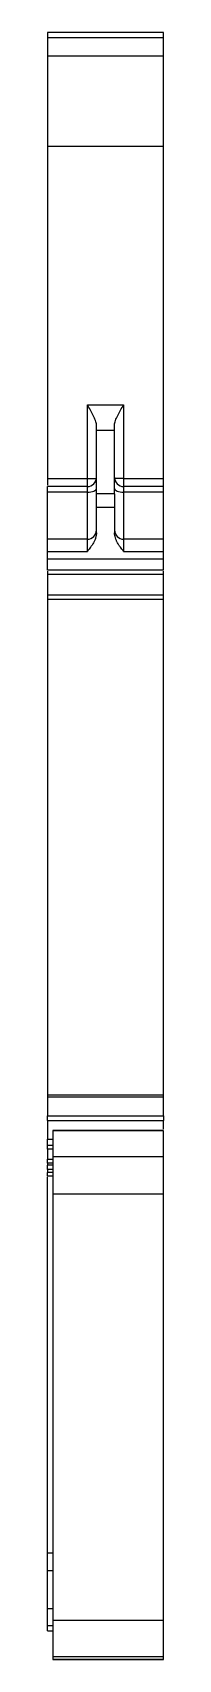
# Model space of a CAD drawing. Header units: millimetres. Extents: x -6.4 to 0, y 0 to 89.5.
import ezdxf

# ---------------------------------------------------------------- set-up
doc = ezdxf.new("R2010")
doc.units = ezdxf.units.MM

msp = doc.modelspace()

# ---------------------------------------------------------------- linework, layer by layer
at = {"color": 7, "linetype": 'Continuous', "lineweight": 25}
for p, q in [((0, 89.548), (-6.4, 89.548)), ((-6.4, 89.548), (-6.4, 64.628)), ((0, 89.542), (-6.4, 89.542)), ((0, 89.26), (-6.4, 89.26)), ((0, 59.96), (0, 89.548)), ((0, 88.257), (-6.4, 88.257)), ((-6.4, 83.294), (0, 83.294)), ((-4.2, 69.06), (-2.2, 69.06)), ((-2.7, 67.65), (-3.7, 67.65)), ((-3.7, 64.157), (-3.7, 67.65)), ((-2.7, 64.157), (-2.7, 67.942)), ((-6.4, 65.01), (-3.703, 65.01)), ((-4.2, 64.56), (-6.4, 64.56)), ((-2.2, 65.01), (0, 65.01)), ((0, 64.56), (-2.2, 64.56)), ((-6.4, 59.96), (-6.4, 64.251)), ((-4.2, 64.251), (-6.4, 64.251)), ((-2.7, 64.157), (-3.7, 64.157)), ((0, 64.251), (-2.2, 64.251)), ((-3.7, 62.012), (-3.7, 63.425)), ((-3.7, 63.425), (-2.7, 63.425)), ((-2.7, 63.425), (-2.7, 62.012)), ((-4.2, 61.66), (-6.4, 61.66)), ((-6.4, 60.987), (-4.2, 60.987)), ((0, 61.66), (-2.2, 61.66)), ((-2.2, 60.987), (0, 60.987)), ((0, 60.564), (-6.4, 60.564)), ((0, 59.96), (-6.4, 59.96)), ((-6.4, 59.907), (-6.4, 29.912)), ((0, 59.726), (-6.4, 59.726)), ((0, 58.6), (0, 59.907)), ((-6.4, 58.6), (0, 58.6)), ((0, 58.341), (-6.4, 58.341)), ((0, 31.074), (0, 58.341)), ((-6.4, 31.074), (0, 31.074)), ((0, 30.948), (-6.4, 30.948)), ((0, 29.912), (0, 30.948)), ((-6.4, 29.912), (0, 29.912)), ((-6.4, 29.658), (0, 29.658)), ((-6.4, 29.658), (-6.4, 28.637)), ((0, 29.196), (0, 29.658)), ((-6.1, 29.11), (-6.1, -0.002)), ((0, 29.11), (-6.1, 29.11)), ((0, 29.095), (-6.1, 29.095)), ((0, 0), (0, 29.095)), ((-6.4, 28.31), (-6.1, 28.31)), ((-6.4, 28.082), (-6.4, 27.538)), ((-6.4, 27.319), (-6.4, 27.205)), ((-6.4, 26.963), (-6.4, 26.81)), ((-6.1, 27.681), (0, 27.681)), ((-6.4, 26.61), (-6.1, 26.61)), ((-6.4, 1.571), (-6.4, 26.567)), ((-6.1, 25.629), (0, 25.629)), ((0, 9.571), (0.001, 9.571)), ((-6.4, 5.861), (-6.1, 5.861)), ((-6.4, 1.86), (-6.1, 1.86)), ((-6.1, 2.16), (0, 2.16)), ((0.002, 1.798), (0, 1.798)), ((-6.4, 1.571), (-6.1, 1.571)), ((0, 1.571), (0.001, 1.571)), ((-6.1, 0.164), (0, 0.164)), ((0, 0), (-6.1, 0)), ((-6.1, -0.002), (0.002, -0.002))]:
    msp.add_line(p, q, dxfattribs=at)
at = {"color": 8, "linetype": 'Continuous', "lineweight": 25}
for p, q in [((-4.2, 60.987), (-4.2, 69.06)), ((-2.2, 69.06), (-2.2, 60.987)), ((-6.4, 28.637), (-6.1, 28.637)), ((-6.1, 28.082), (-6.4, 28.082)), ((-6.4, 27.538), (-6.1, 27.538)), ((-6.1, 27.319), (-6.4, 27.319)), ((-6.1, 27.205), (-6.4, 27.205)), ((-6.1, 26.963), (-6.4, 26.963)), ((-6.1, 26.81), (-6.4, 26.81)), ((-6.1, 4.878), (-6.4, 4.878)), ((-6.4, 2.794), (-6.1, 2.794)), ((-6.4, 1.578), (-6.1, 1.578))]:
    msp.add_line(p, q, dxfattribs=at)
at = {"color": 8, "linetype": 'Continuous', "lineweight": 25, "flags": 128}
msp.add_lwpolyline([(-2.2, 65.01), (-2.298, 65.01), (-2.391, 65.01), (-2.478, 65.01), (-2.554, 65.01), (-2.616, 65.01), (-2.662, 65.01), (-2.69, 65.01), (-2.697, 65.01)], dxfattribs=at)
at = {"color": 7, "linetype": 'Continuous', "lineweight": 25, "flags": 128}
for points in [[(-4.2, 64.251), (-4.102, 64.255), (-4.009, 64.266), (-3.922, 64.283), (-3.846, 64.307), (-3.784, 64.336), (-3.738, 64.369), (-3.71, 64.405), (-3.7, 64.443)], [(-2.7, 64.443), (-2.69, 64.405), (-2.662, 64.369), (-2.616, 64.336), (-2.554, 64.307), (-2.478, 64.283), (-2.391, 64.266), (-2.298, 64.255), (-2.2, 64.251)]]:
    msp.add_lwpolyline(points, dxfattribs=at)
at = {"color": 7, "linetype": 'Continuous', "lineweight": 25}
for centre, start, end in [((-4.2, 65.06), 270, 0), ((-2.2, 65.06), 180, 270), ((-4.2, 62.16), 270, 360), ((-2.2, 62.16), 180, 270)]:
    msp.add_arc(centre, 0.5, start, end, dxfattribs=at)
for points, knots in [([(-3.7, 67.942), (-3.7, 68.019), (-3.722, 68.105), (-3.786, 68.284), (-3.828, 68.377), (-3.972, 68.666), (-4.085, 68.862), (-4.2, 69.06)], [0, 0, 0, 0, 0.25, 0.25, 0.5, 0.5, 1, 1, 1, 1]), ([(-2.7, 67.942), (-2.7, 68.019), (-2.678, 68.105), (-2.614, 68.284), (-2.572, 68.377), (-2.428, 68.666), (-2.315, 68.862), (-2.2, 69.06)], [0, 0, 0, 0, 0.25, 0.25, 0.5, 0.5, 1, 1, 1, 1]), ([(-3.7, 67.65), (-3.7, 67.664), (-3.7, 67.692), (-3.7, 67.743), (-3.7, 67.802), (-3.7, 67.867), (-3.7, 67.917), (-3.7, 67.942)], [0, 0, 0, 0, 0.201173, 0.400587, 0.599413, 0.798827, 1, 1, 1, 1]), ([(-6.4, 64.251), (-6.4, 64.342), (-6.4, 64.421), (-6.4, 64.53), (-6.4, 64.56), (-6.4, 64.56)], [0, 0, 0, 0, 0.5, 0.5, 1, 1, 1, 1]), ([(-3.7, 63.425), (-3.7, 63.458), (-3.7, 63.524), (-3.7, 63.619), (-3.7, 63.709), (-3.7, 63.794), (-3.7, 63.892), (-3.7, 63.995), (-3.7, 64.092), (-3.7, 64.135), (-3.7, 64.157)], [0, 0, 0, 0, 0.100998, 0.200472, 0.29946, 0.399017, 0.50018, 0.667485, 0.832466, 1, 1, 1, 1]), ([(-2.7, 64.157), (-2.7, 64.099), (-2.7, 64.001), (-2.7, 63.746), (-2.7, 63.59), (-2.7, 63.425)], [0, 0, 0, 0, 0.5, 0.5, 1, 1, 1, 1]), ([(-3.7, 62.012), (-3.701, 61.986), (-3.702, 61.932), (-3.714, 61.851), (-3.733, 61.77), (-3.758, 61.69), (-3.79, 61.611), (-3.826, 61.533), (-3.875, 61.442), (-3.94, 61.335), (-4.018, 61.223), (-4.106, 61.106), (-4.165, 61.031), (-4.2, 60.987)], [0, 0, 0, 0, 0.069114, 0.139546, 0.211116, 0.283658, 0.357039, 0.431169, 0.506009, 0.623706, 0.752908, 0.855906, 1, 1, 1, 1]), ([(-2.2, 60.987), (-2.235, 61.031), (-2.294, 61.106), (-2.382, 61.223), (-2.46, 61.335), (-2.536, 61.46), (-2.603, 61.59), (-2.657, 61.729), (-2.693, 61.87), (-2.698, 61.965), (-2.7, 62.012)], [0, 0, 0, 0, 0.144102, 0.24715, 0.376342, 0.494107, 0.6246, 0.752806, 0.878221, 1, 1, 1, 1]), ([(0, 58.341), (0, 58.37), (0, 58.428), (0, 58.515), (0, 58.572), (0, 58.6)], [0, 0, 0, 0, 0.333759, 0.666241, 1, 1, 1, 1]), ([(-6.4, 28.31), (-6.4, 28.311), (-6.4, 28.323), (-6.4, 28.361), (-6.4, 28.419), (-6.4, 28.488), (-6.4, 28.536), (-6.4, 28.56)], [0, 0, 0, 0, 0.026745, 0.270059, 0.513373, 0.756686, 1, 1, 1, 1]), ([(-6.4, 28.082), (-6.4, 28.143), (-6.4, 28.202), (-6.4, 28.286), (-6.4, 28.31), (-6.4, 28.31)], [0, 0, 0, 0, 0.5, 0.5, 1, 1, 1, 1]), ([(-6.4, 27.319), (-6.4, 27.324), (-6.4, 27.334), (-6.4, 27.362), (-6.4, 27.404), (-6.4, 27.462), (-6.4, 27.513), (-6.4, 27.538)], [0, 0, 0, 0, 0.167329, 0.331784, 0.500465, 0.749473, 1, 1, 1, 1]), ([(-6.4, 26.963), (-6.4, 27.018), (-6.4, 27.072), (-6.4, 27.158), (-6.4, 27.19), (-6.4, 27.205)], [0, 0, 0, 0, 0.5, 0.5, 1, 1, 1, 1]), ([(-6.4, 26.61), (-6.4, 26.61), (-6.4, 26.631), (-6.4, 26.705), (-6.4, 26.757), (-6.4, 26.81)], [0, 0, 0, 0, 0.5, 0.5, 1, 1, 1, 1])]:
    msp.add_open_spline(points, degree=3, knots=knots, dxfattribs=at)
for points in [[(0, 30.948), (0, 30.969), (0, 31.01), (0, 31.052), (0, 31.074)], [(-6.4, 29.658), (-6.4, 29.741), (-6.4, 29.829), (-6.4, 29.912)], [(0, 29.912), (0, 29.829), (0, 29.741), (0, 29.658)], [(-6.4, 28.56), (-6.4, 28.573), (-6.4, 28.599), (-6.4, 28.625), (-6.4, 28.637)]]:
    msp.add_open_spline(points, degree=3, dxfattribs=at)

doc.saveas('drawing.dxf')
